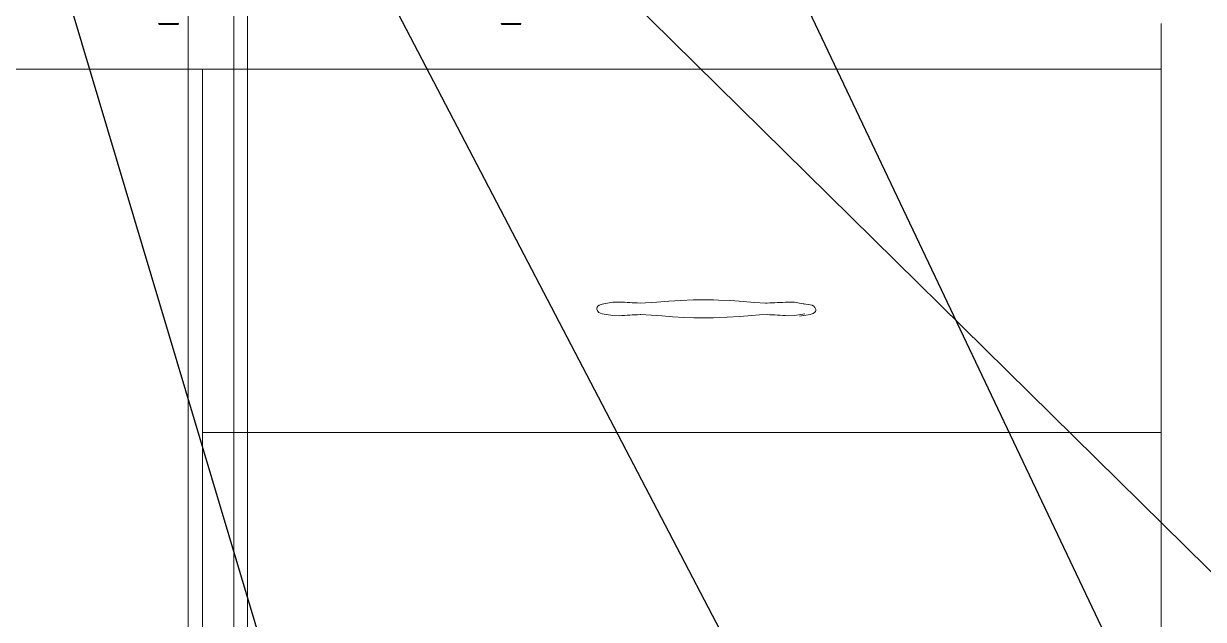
# Model space of a CAD drawing. Header units: millimetres. Extents: x -35117 to 70520, y -28859 to 27816.
# Drawn here: x -9199 to -8682, y -7217 to -6957 of the extents above; entities that cross this region are included whole.
import ezdxf

# ---------------------------------------------------------------- set-up
doc = ezdxf.new("R2010")
doc.units = ezdxf.units.MM
for name, color, linetype in [('EQUIPMENT_31_22_34_otd', 54, 'Continuous'), ('KabeliError', 7, 'Continuous'), ('ПозицииОборудования', 7, 'Continuous')]:
    doc.layers.add(name, color=color, linetype=linetype)
doc.layers.add('Hull', color=1, linetype='Continuous', lineweight=40)
doc.layers.add('Other', color=3, linetype='Continuous', lineweight=60)

# ---------------------------------------------------------------- blocks, each defined once
blk = doc.blocks.new('control panel')
at = {"color": 2, "ltscale": 0.106166}
for p, q in [((734.139, 155.022), (734.988, 155.022)), ((749.139, 155.022), (749.988, 155.022))]:
    blk.add_line(p, q, dxfattribs=at)
at = {"color": 2, "ltscale": 0.001338}
for p, q in [((734.139, 155.011), (734.139, 155.022)), ((734.139, 155.011), (734.139, 155.022)), ((734.988, 155.011), (734.988, 155.022)), ((749.139, 155.011), (749.139, 155.022)), ((749.139, 155.011), (749.139, 155.022)), ((749.988, 155.011), (749.988, 155.022))]:
    blk.add_line(p, q, dxfattribs=at)
at = {"color": 2, "ltscale": 0.106072}
blk.add_line((734.139, 155.011), (734.988, 155.011), dxfattribs=at)
at = {"color": 2, "ltscale": 0.103574}
for p, q in [((734.149, 155.002), (734.978, 155.002)), ((749.149, 155.002), (749.978, 155.002))]:
    blk.add_line(p, q, dxfattribs=at)
at = {"color": 2, "ltscale": 0.106073}
blk.add_line((749.139, 155.011), (749.988, 155.011), dxfattribs=at)
at = {"color": 2}
for centre, start, end in [((734.149, 155.012), 182, 270), ((734.149, 155.012), 182, 270), ((734.978, 155.012), 270, 358), ((734.978, 155.012), 270, 358), ((749.149, 155.012), 182, 270), ((749.149, 155.012), 182, 270), ((749.978, 155.012), 270, 358), ((749.978, 155.012), 270, 358)]:
    blk.add_arc(centre, 0.01, start, end, dxfattribs=at)

msp = doc.modelspace()

# ---------------------------------------------------------------- linework, layer by layer
at = {"layer": 'Hull', "color": 86, "linetype": 'Continuous', "lineweight": 20}
for p, q in [((-9106.405, -7718.425), (-9106.405, -6674.426)), ((-9100.405, -6674.426), (-9100.405, -7718.425))]:
    msp.add_line(p, q, dxfattribs=at)
msp.add_lwpolyline([(-9106.405, -7711.274), (-9106.405, -6681.576), (-9126.406, -6705.412), (-9126.406, -7687.439), (-9106.405, -7711.274)], dxfattribs=at)
at = {"layer": 'KabeliError', "color": 5}
msp.add_lwpolyline([(-9021.821, -6858.229), (-1528.263, -14239.448)], dxfattribs=at)
at = {"layer": 'Other', "color": 251, "linetype": 'Continuous', "lineweight": 20}
for p, q in [((-8700.204, -6956.447), (-8700.204, -7212.007)), ((-8700.204, -7596.447), (-8700.204, -6956.447)), ((-8700.204, -7596.447), (-8700.204, -6956.447)), ((-9100.108, -6976.447), (-9658.657, -6976.447)), ((-9120.204, -6976.447), (-9120.204, -7596.447)), ((-8700.108, -6976.447), (-9100.108, -6976.447)), ((-8940.378, -7078.595), (-8945.025, -7079.331)), ((-8937.571, -7078.456), (-8940.378, -7078.595)), ((-8900.619, -7077.51), (-8904.965, -7077.51)), ((-8896.273, -7077.51), (-8900.619, -7077.51)), ((-8860.86, -7078.595), (-8863.668, -7078.456)), ((-8856.213, -7079.331), (-8860.86, -7078.595)), ((-8853.89, -7079.698), (-8858.537, -7078.963)), ((-8947.413, -7081.295), (-8947.413, -7081.6)), ((-8945.025, -7083.564), (-8940.378, -7084.3)), ((-8940.378, -7084.3), (-8937.571, -7084.439)), ((-8904.965, -7085.385), (-8896.273, -7085.385)), ((-8863.668, -7084.439), (-8860.86, -7084.3)), ((-8860.86, -7084.3), (-8856.213, -7083.564)), ((-8858.537, -7084.667), (-8853.89, -7083.932)), ((-8851.502, -7081.663), (-8851.502, -7081.968)), ((-9120.204, -7135.662), (-8700.204, -7135.662))]:
    msp.add_line(p, q, dxfattribs=at)
at = {"layer": 'Other', "color": 251, "linetype": 'Continuous', "lineweight": 20, "flags": 128}
for points in [[(-8945.025, -7079.331), (-8946.313, -7079.767), (-8946.93, -7080.235), (-8947.272, -7080.713), (-8947.403, -7081.14), (-8947.413, -7081.295)], [(-8904.965, -7077.51), (-8904.965, -7077.51), (-8905.182, -7077.515), (-8910.582, -7077.741), (-8915.914, -7078.104), (-8921.084, -7078.521), (-8926.122, -7078.861), (-8928.435, -7078.914), (-8928.435, -7078.914)], [(-8872.804, -7078.914), (-8872.804, -7078.914), (-8873.524, -7078.914), (-8878.363, -7078.67), (-8883.348, -7078.258), (-8888.673, -7077.865), (-8894.078, -7077.576), (-8896.273, -7077.51), (-8896.273, -7077.51)], [(-8928.435, -7083.981), (-8928.435, -7083.981), (-8928.131, -7083.978), (-8923.611, -7084.168), (-8918.95, -7084.552), (-8914.12, -7084.923), (-8909.215, -7085.227), (-8904.965, -7085.385)], [(-8896.273, -7085.385), (-8890.264, -7085.13), (-8884.83, -7084.752), (-8879.466, -7084.328), (-8876.103, -7084.089), (-8872.804, -7083.981), (-8872.804, -7083.981)], [(-8853.89, -7083.932), (-8852.603, -7083.495), (-8851.986, -7083.028), (-8851.643, -7082.55), (-8851.512, -7082.122), (-8851.502, -7081.968)]]:
    msp.add_lwpolyline(points, dxfattribs=at)
at = {"layer": 'Other', "color": 251, "linetype": 'Continuous', "lineweight": 20}
for centre, radius, start, end in [((-8907.882, -6577.415), 501.919, 266.60896, 267.65322), ((-8880.069, -6842.557), 236.469, 271.76061, 273.97722), ((-8854.016, -7082.285), 2.59, 13.90099, 87.21108), ((-8944.899, -7080.978), 2.59, 193.90099, 267.21108), ((-8913.999, -7463.426), 379.719, 92.17875, 93.55908), ((-8885.74, -7433.505), 349.763, 86.38181, 87.88037)]:
    msp.add_arc(centre, radius, start, end, dxfattribs=at)
at = {"layer": 'ПозицииОборудования', "color": 1}
for points in [[(-8786.631, -8257.378), (-9195.757, -6888.591), (-9304.251, -6783.639)], [(-8937.245, -6833.709), (-8897.104, -6860.968), (-8397.146, -7913.743)], [(-8558.355, -7863.372), (-9059.978, -6903.067)]]:
    msp.add_lwpolyline(points, dxfattribs=at)

# ---------------------------------------------------------------- block references
at = {"layer": 'EQUIPMENT_31_22_34_otd', "linetype": 'Continuous', "lineweight": 35, "xscale": 10, "yscale": 10, "zscale": 10}
msp.add_blockref('control panel', (-16480.613, -8506.765), dxfattribs=at)

doc.saveas('drawing.dxf')
